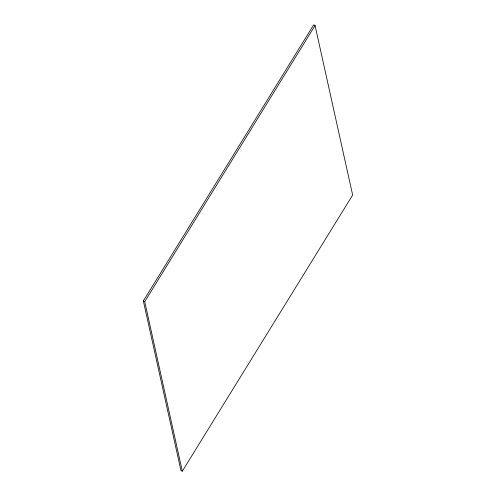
<?xml version="1.0" encoding="UTF-8"?>
<svg xmlns="http://www.w3.org/2000/svg" width="496" height="496" viewBox="0 0 496 496"><rect width="100%" height="100%" fill="white"/><g stroke="black" fill="none" stroke-linecap="round" stroke-linejoin="round"><path stroke-width="0.74" d="M143.35 300.929L313.695 24.8L315.065 25.525L352.65 195.071L182.305 471.2L180.935 470.475L143.35 300.929L144.72 301.661L182.305 471.2M144.72 301.661L315.065 25.525"/></g></svg>
